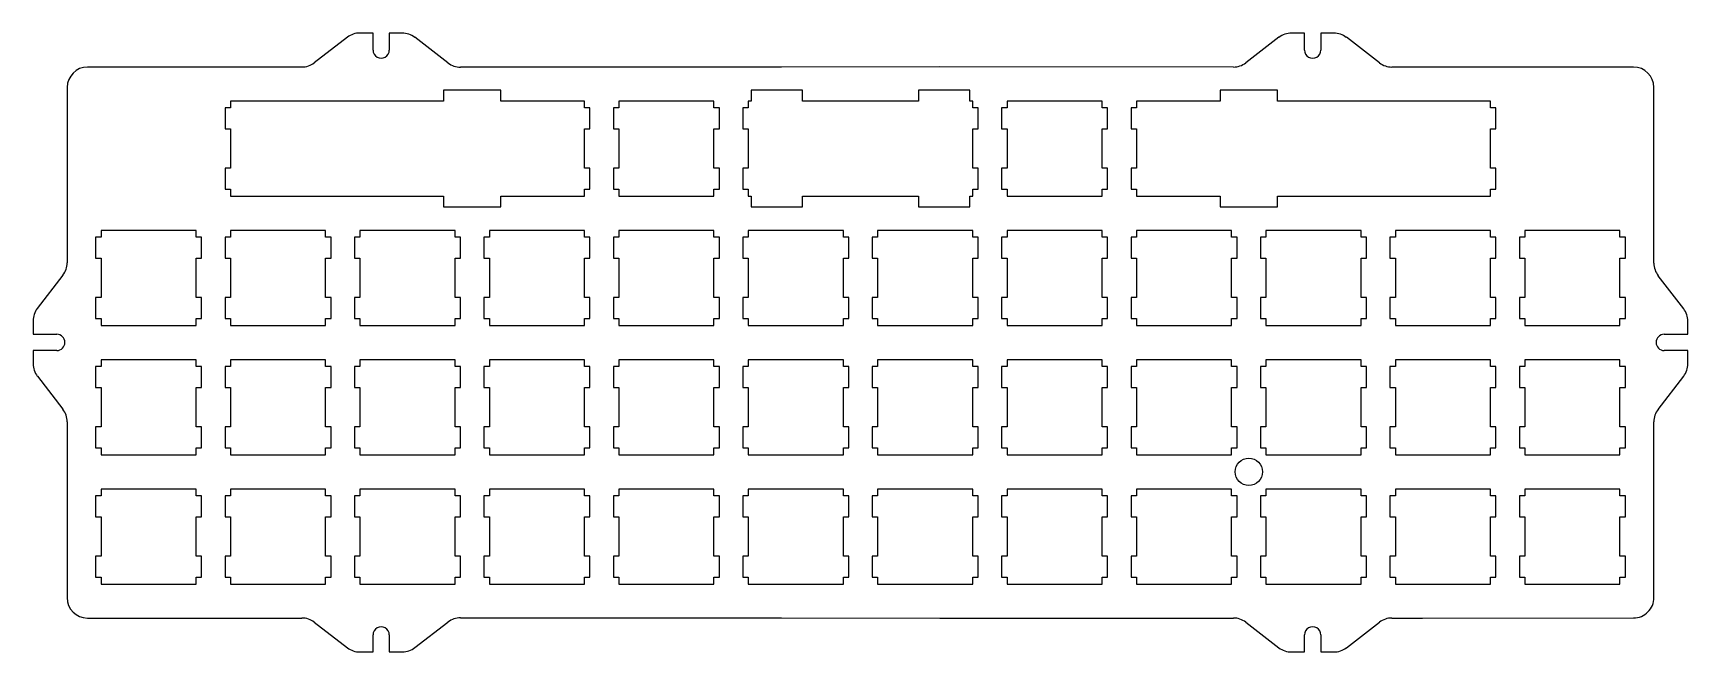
# Model space of a CAD drawing. Header units: millimetres. Extents: x 74 to 317, y -84 to 7.
import ezdxf

# ---------------------------------------------------------------- set-up
doc = ezdxf.new("R2010")
doc.units = ezdxf.units.MM
doc.layers.get('0').update_dxf_attribs({"linetype": 'CONTINUOUS'})

msp = doc.modelspace()

# ---------------------------------------------------------------- linework, layer by layer
for p, q in [((123.86, 7.39), (121.93, 7.39)), ((123.86, 4.89), (123.86, 7.39)), ((128.17, 7.39), (126.26, 7.39)), ((126.26, 7.39), (126.26, 4.89)), ((260.95, 7.4), (259.02, 7.39)), ((260.95, 4.9), (260.95, 7.4)), ((265.28, 7.39), (263.35, 7.4)), ((263.35, 7.4), (263.35, 4.9)), ((120.1, 6.77), (115.22, 3.01)), ((134.89, 3), (130, 6.77)), ((257.19, 6.77), (252.31, 3.02)), ((271.99, 3.02), (267.11, 6.77)), ((113.39, 2.39), (81.85, 2.39)), ((183.97, 2.39), (136.74, 2.38)), ((207.3, 2.4), (183.97, 2.39)), ((250.48, 2.39), (207.3, 2.4)), ((309.38, 2.39), (273.82, 2.39)), ((78.85, -0.61), (78.84, -26.43)), ((312.38, -26.51), (312.38, -0.61)), ((78.22, -28.25), (74.45, -33.17)), ((316.76, -33.22), (313, -28.34)), ((73.83, -35), (73.83, -36.97)), ((317.38, -36.97), (317.38, -35.05)), ((73.83, -36.97), (77.32, -36.97)), ((313.89, -36.97), (317.38, -36.97)), ((77.32, -39.37), (73.83, -39.37)), ((73.83, -39.37), (73.83, -41.31)), ((317.38, -39.37), (313.89, -39.37)), ((317.38, -41.31), (317.38, -39.37)), ((74.46, -43.14), (78.22, -48.02)), ((312.99, -48.03), (316.76, -43.14)), ((78.84, -49.85), (78.83, -75.76)), ((312.38, -74.85), (312.37, -49.86)), ((312.38, -75.75), (312.38, -74.85)), ((81.83, -78.76), (113.39, -78.76)), ((115.22, -79.37), (120.1, -83.13)), ((130.01, -83.12), (134.89, -79.36)), ((136.74, -78.74), (183.97, -78.75)), ((183.97, -78.75), (207.3, -78.76)), ((207.3, -78.76), (250.48, -78.76)), ((252.31, -79.38), (257.19, -83.13)), ((267.11, -83.13), (271.99, -79.38)), ((273.82, -78.76), (278.3, -78.76)), ((278.3, -78.76), (309.38, -78.75)), ((123.86, -83.76), (123.86, -81.26)), ((126.26, -81.26), (126.26, -83.76)), ((260.95, -83.76), (260.95, -81.26)), ((263.35, -81.26), (263.35, -83.76)), ((121.93, -83.75), (123.86, -83.76)), ((126.26, -83.76), (128.19, -83.75)), ((259.02, -83.76), (260.95, -83.76)), ((263.35, -83.76), (265.28, -83.76))]:
    msp.add_line(p, q)
for points in [[(155.78, -3.61), (154.98, -3.61), (154.98, -2.61), (142.66, -2.61), (142.66, -1.01), (134.25, -1.01), (134.25, -2.61), (121.64, -2.61), (102.88, -2.61), (102.88, -3.61), (102.08, -3.61), (102.08, -6.71), (102.88, -6.71), (102.88, -12.51), (102.08, -12.51), (102.08, -15.6), (102.88, -15.6), (102.88, -16.61), (121.93, -16.61), (134.25, -16.61), (134.25, -18.21), (142.66, -18.21), (142.66, -16.61), (154.98, -16.61), (154.98, -15.6), (155.78, -15.6), (155.78, -12.51), (154.98, -12.51), (154.98, -6.71), (155.78, -6.71)], [(179.08, -16.61), (179.5, -16.61), (179.5, -18.21), (187.08, -18.21), (187.08, -16.61), (188.61, -16.61), (202.61, -16.61), (204.13, -16.61), (204.13, -18.21), (211.71, -18.21), (211.71, -16.61), (212.13, -16.61), (212.13, -15.6), (212.93, -15.6), (212.93, -12.51), (212.13, -12.51), (212.13, -6.71), (212.93, -6.71), (212.93, -3.61), (212.13, -3.61), (212.13, -2.61), (211.71, -2.61), (211.71, -1.01), (204.13, -1.01), (204.13, -2.61), (187.08, -2.61), (187.08, -1.01), (179.5, -1.01), (179.5, -2.61), (179.08, -2.61), (179.08, -3.61), (178.28, -3.61), (178.28, -6.71), (179.08, -6.71), (179.08, -12.51), (178.28, -12.51), (178.28, -15.6), (179.08, -15.6)], [(269.28, -16.61), (288.33, -16.61), (288.33, -15.6), (289.13, -15.6), (289.13, -12.51), (288.33, -12.51), (288.33, -6.71), (289.13, -6.71), (289.13, -3.61), (288.33, -3.61), (288.33, -2.61), (283.57, -2.61), (269.28, -2.61), (256.96, -2.61), (256.96, -1.01), (248.55, -1.01), (248.55, -2.61), (236.23, -2.61), (236.23, -3.61), (235.43, -3.61), (235.43, -6.71), (236.23, -6.71), (236.23, -12.51), (235.43, -12.51), (235.43, -15.6), (236.23, -15.6), (236.23, -16.61), (248.55, -16.61), (248.55, -18.21), (256.96, -18.21), (256.96, -16.61)], [(174.83, -6.71), (174.83, -3.61), (174.03, -3.61), (174.03, -2.61), (160.03, -2.61), (160.03, -3.61), (159.23, -3.61), (159.23, -6.71), (160.03, -6.71), (160.03, -12.51), (159.23, -12.51), (159.23, -15.6), (160.03, -15.6), (160.03, -16.61), (174.03, -16.61), (174.03, -15.6), (174.83, -15.6), (174.83, -12.51), (174.03, -12.51), (174.03, -6.71)], [(231.98, -3.61), (231.18, -3.61), (231.18, -2.61), (217.18, -2.61), (217.18, -3.61), (216.38, -3.61), (216.38, -6.71), (217.18, -6.71), (217.18, -12.51), (216.38, -12.51), (216.38, -15.6), (217.18, -15.6), (217.18, -16.61), (231.18, -16.61), (231.18, -15.6), (231.98, -15.6), (231.98, -12.51), (231.18, -12.51), (231.18, -6.71), (231.98, -6.71)], [(98.63, -25.76), (98.63, -22.66), (97.83, -22.66), (97.83, -21.66), (83.83, -21.66), (83.83, -22.66), (83.03, -22.66), (83.03, -25.76), (83.83, -25.76), (83.83, -31.56), (83.03, -31.56), (83.03, -34.65), (83.83, -34.65), (83.83, -35.66), (97.83, -35.66), (97.83, -34.65), (98.63, -34.65), (98.63, -34.65), (98.63, -34.65), (98.63, -31.56), (97.83, -31.56), (97.83, -25.76)], [(102.08, -34.65), (102.88, -34.65), (102.88, -35.66), (116.88, -35.66), (116.88, -34.65), (117.68, -34.65), (117.68, -31.56), (116.88, -31.56), (116.88, -25.76), (117.68, -25.76), (117.68, -22.66), (116.88, -22.66), (116.88, -21.66), (102.88, -21.66), (102.88, -22.66), (102.08, -22.66), (102.08, -25.76), (102.88, -25.76), (102.88, -31.56), (102.08, -31.56)], [(121.13, -34.65), (121.93, -34.65), (121.93, -35.66), (135.93, -35.66), (135.93, -34.65), (136.73, -34.65), (136.73, -31.56), (135.93, -31.56), (135.93, -25.76), (136.73, -25.76), (136.73, -22.66), (135.93, -22.66), (135.93, -21.66), (121.93, -21.66), (121.93, -22.66), (121.13, -22.66), (121.13, -25.76), (121.93, -25.76), (121.93, -31.56), (121.13, -31.56)], [(155.78, -22.66), (154.98, -22.66), (154.98, -21.66), (140.98, -21.66), (140.98, -22.66), (140.18, -22.66), (140.18, -25.76), (140.98, -25.76), (140.98, -31.56), (140.18, -31.56), (140.18, -34.65), (140.98, -34.65), (140.98, -35.66), (154.98, -35.66), (154.98, -34.65), (155.78, -34.65), (155.78, -31.56), (154.98, -31.56), (154.98, -25.76), (155.78, -25.76)], [(174.83, -22.66), (174.03, -22.66), (174.03, -21.66), (160.03, -21.66), (160.03, -22.66), (159.23, -22.66), (159.23, -25.76), (160.03, -25.76), (160.03, -31.56), (159.23, -31.56), (159.23, -34.65), (160.03, -34.65), (160.03, -35.66), (174.03, -35.66), (174.03, -34.65), (174.83, -34.65), (174.83, -31.56), (174.03, -31.56), (174.03, -25.76), (174.83, -25.76)], [(193.88, -25.76), (193.88, -22.66), (193.08, -22.66), (193.08, -21.66), (179.08, -21.66), (179.08, -22.66), (178.28, -22.66), (178.28, -25.76), (179.08, -25.76), (179.08, -31.56), (178.28, -31.56), (178.28, -34.65), (179.08, -34.65), (179.08, -35.66), (193.08, -35.66), (193.08, -34.65), (193.88, -34.65), (193.88, -31.56), (193.08, -31.56), (193.08, -25.76)], [(212.13, -21.66), (198.13, -21.66), (198.13, -22.66), (197.33, -22.66), (197.33, -25.76), (198.13, -25.76), (198.13, -31.56), (197.33, -31.56), (197.33, -34.65), (198.13, -34.65), (198.13, -35.66), (212.13, -35.66), (212.13, -34.65), (212.93, -34.65), (212.93, -31.56), (212.13, -31.56), (212.13, -25.76), (212.93, -25.76), (212.93, -22.66), (212.13, -22.66)], [(217.18, -25.76), (217.18, -31.56), (216.38, -31.56), (216.38, -34.65), (217.18, -34.65), (217.18, -35.66), (231.18, -35.66), (231.18, -34.65), (231.98, -34.65), (231.98, -31.56), (231.18, -31.56), (231.18, -25.76), (231.98, -25.76), (231.98, -22.66), (231.18, -22.66), (231.18, -21.66), (217.18, -21.66), (217.18, -22.66), (216.38, -22.66), (216.38, -25.76)], [(250.23, -34.65), (251.03, -34.65), (251.03, -31.56), (250.23, -31.56), (250.23, -25.76), (251.03, -25.76), (251.03, -22.66), (250.23, -22.66), (250.23, -21.66), (236.23, -21.66), (236.23, -22.66), (235.43, -22.66), (235.43, -25.76), (236.23, -25.76), (236.23, -31.56), (235.43, -31.56), (235.43, -34.65), (236.23, -34.65), (236.23, -35.66), (250.23, -35.66)], [(255.28, -35.66), (269.28, -35.66), (269.28, -34.65), (270.08, -34.65), (270.08, -31.56), (269.28, -31.56), (269.28, -25.76), (270.08, -25.76), (270.08, -22.66), (269.28, -22.66), (269.28, -21.66), (255.28, -21.66), (255.28, -22.66), (254.48, -22.66), (254.48, -25.76), (255.28, -25.76), (255.28, -31.56), (254.48, -31.56), (254.48, -34.65), (255.28, -34.65)], [(273.53, -31.56), (273.53, -34.65), (274.33, -34.65), (274.33, -35.66), (288.33, -35.66), (288.33, -34.65), (289.13, -34.65), (289.13, -31.56), (288.33, -31.56), (288.33, -25.76), (289.13, -25.76), (289.13, -22.66), (288.33, -22.66), (288.33, -21.66), (274.33, -21.66), (274.33, -22.66), (273.53, -22.66), (273.53, -25.76), (274.33, -25.76), (274.33, -31.56)], [(292.58, -31.56), (292.58, -34.65), (293.38, -34.65), (293.38, -35.66), (307.38, -35.66), (307.38, -34.66), (308.18, -34.66), (308.18, -31.56), (307.38, -31.56), (307.38, -25.76), (308.18, -25.76), (308.18, -22.66), (307.38, -22.66), (307.38, -21.66), (293.38, -21.66), (293.38, -22.66), (292.58, -22.66), (292.58, -25.76), (293.38, -25.76), (293.38, -31.56)], [(83.83, -50.61), (83.03, -50.61), (83.03, -53.7), (83.83, -53.7), (83.83, -54.71), (97.83, -54.71), (97.83, -53.7), (98.63, -53.7), (98.63, -50.61), (97.83, -50.61), (97.83, -44.81), (98.63, -44.81), (98.63, -41.71), (97.83, -41.71), (97.83, -40.71), (83.83, -40.71), (83.83, -41.71), (83.03, -41.71), (83.03, -44.81), (83.83, -44.81)], [(102.88, -40.71), (102.88, -41.71), (102.08, -41.71), (102.08, -44.81), (102.88, -44.81), (102.88, -50.61), (102.08, -50.61), (102.08, -53.7), (102.88, -53.7), (102.88, -54.71), (116.88, -54.71), (116.88, -53.7), (117.68, -53.7), (117.68, -50.61), (116.88, -50.61), (116.88, -44.81), (117.68, -44.81), (117.68, -41.71), (116.88, -41.71), (116.88, -40.71)], [(121.93, -40.71), (121.93, -41.71), (121.13, -41.71), (121.13, -44.81), (121.93, -44.81), (121.93, -50.61), (121.13, -50.61), (121.13, -53.7), (121.93, -53.7), (121.93, -54.71), (135.93, -54.71), (135.93, -53.7), (136.73, -53.7), (136.73, -50.61), (135.93, -50.61), (135.93, -44.81), (136.73, -44.81), (136.73, -41.71), (135.93, -41.71), (135.93, -40.71)], [(140.98, -40.71), (140.98, -41.71), (140.18, -41.71), (140.18, -44.81), (140.98, -44.81), (140.98, -50.61), (140.18, -50.61), (140.18, -53.7), (140.98, -53.7), (140.98, -54.71), (154.98, -54.71), (154.98, -53.7), (155.78, -53.7), (155.78, -50.61), (154.98, -50.61), (154.98, -44.81), (155.78, -44.81), (155.78, -41.71), (154.98, -41.71), (154.98, -40.71)], [(160.03, -54.71), (174.03, -54.71), (174.03, -53.7), (174.83, -53.7), (174.83, -50.61), (174.03, -50.61), (174.03, -44.81), (174.83, -44.81), (174.83, -41.71), (174.03, -41.71), (174.03, -40.71), (160.03, -40.71), (160.03, -41.71), (159.23, -41.71), (159.23, -44.81), (160.03, -44.81), (160.03, -50.61), (159.23, -50.61), (159.23, -53.7), (160.03, -53.7)], [(193.88, -44.81), (193.88, -41.71), (193.08, -41.71), (193.08, -40.71), (179.08, -40.71), (179.08, -41.71), (178.28, -41.71), (178.28, -44.81), (179.08, -44.81), (179.08, -50.61), (178.28, -50.61), (178.28, -53.7), (179.08, -53.7), (179.08, -54.71), (193.08, -54.71), (193.08, -53.7), (193.88, -53.7), (193.88, -50.61), (193.08, -50.61), (193.08, -44.81)], [(212.13, -54.71), (212.13, -53.7), (212.93, -53.7), (212.93, -50.61), (212.13, -50.61), (212.13, -44.81), (212.93, -44.81), (212.93, -41.71), (212.13, -41.71), (212.13, -40.71), (198.13, -40.71), (198.13, -41.71), (197.33, -41.71), (197.33, -44.81), (198.13, -44.81), (198.13, -50.61), (197.33, -50.61), (197.33, -53.7), (198.13, -53.7), (198.13, -54.71)], [(231.18, -54.71), (231.18, -53.7), (231.98, -53.7), (231.98, -50.61), (231.18, -50.61), (231.18, -44.81), (231.98, -44.81), (231.98, -41.71), (231.18, -41.71), (231.18, -40.71), (217.18, -40.71), (217.18, -41.71), (216.38, -41.71), (216.38, -44.81), (217.18, -44.81), (217.18, -50.61), (216.38, -50.61), (216.38, -53.7), (217.18, -53.7), (217.18, -54.71)], [(250.23, -53.7), (251.03, -53.7), (251.03, -50.61), (250.23, -50.61), (250.23, -44.81), (251.03, -44.81), (251.03, -41.71), (250.23, -41.71), (250.23, -40.71), (236.23, -40.71), (236.23, -41.71), (235.43, -41.71), (235.43, -44.81), (236.23, -44.81), (236.23, -50.61), (235.43, -50.61), (235.43, -53.7), (236.23, -53.7), (236.23, -54.71), (250.23, -54.71)], [(269.28, -40.71), (255.28, -40.71), (255.28, -41.71), (254.48, -41.71), (254.48, -44.81), (255.28, -44.81), (255.28, -50.61), (254.48, -50.61), (254.48, -53.7), (255.28, -53.7), (255.28, -54.71), (269.28, -54.71), (269.28, -53.7), (270.08, -53.7), (270.08, -50.61), (269.28, -50.61), (269.28, -44.81), (270.08, -44.81), (270.08, -41.71), (269.28, -41.71)], [(273.53, -41.71), (273.53, -44.81), (274.33, -44.81), (274.33, -50.61), (273.53, -50.61), (273.53, -53.7), (274.33, -53.7), (274.33, -54.71), (288.33, -54.71), (288.33, -53.7), (289.13, -53.7), (289.13, -50.61), (288.33, -50.61), (288.33, -44.81), (289.13, -44.81), (289.13, -41.71), (288.33, -41.71), (288.33, -40.71), (274.33, -40.71), (274.33, -41.71)], [(308.18, -41.71), (307.38, -41.71), (307.38, -40.71), (293.38, -40.71), (293.38, -41.71), (292.58, -41.71), (292.58, -44.81), (293.38, -44.81), (293.38, -50.61), (292.58, -50.61), (292.58, -53.7), (293.38, -53.7), (293.38, -54.71), (307.38, -54.71), (307.38, -53.71), (308.18, -53.71), (308.18, -50.61), (307.38, -50.61), (307.38, -44.81), (308.18, -44.81)], [(83.03, -69.66), (83.03, -72.75), (83.83, -72.75), (83.83, -73.76), (97.83, -73.76), (97.83, -72.75), (98.63, -72.75), (98.63, -69.66), (97.83, -69.66), (97.83, -63.86), (98.63, -63.86), (98.63, -60.76), (97.83, -60.76), (97.83, -59.76), (83.83, -59.76), (83.83, -60.76), (83.03, -60.76), (83.03, -63.86), (83.83, -63.86), (83.83, -69.66)], [(116.88, -59.76), (102.88, -59.76), (102.88, -60.76), (102.08, -60.76), (102.08, -63.86), (102.88, -63.86), (102.88, -69.66), (102.08, -69.66), (102.08, -72.75), (102.88, -72.75), (102.88, -73.76), (116.88, -73.76), (116.88, -72.75), (117.68, -72.75), (117.68, -69.66), (116.88, -69.66), (116.88, -63.86), (117.68, -63.86), (117.68, -60.76), (116.88, -60.76)], [(136.73, -72.75), (136.73, -69.66), (135.93, -69.66), (135.93, -63.86), (136.73, -63.86), (136.73, -60.76), (135.93, -60.76), (135.93, -59.76), (121.93, -59.76), (121.93, -60.76), (121.13, -60.76), (121.13, -63.86), (121.93, -63.86), (121.93, -69.66), (121.13, -69.66), (121.13, -72.75), (121.93, -72.75), (121.93, -73.76), (135.93, -73.76), (135.93, -72.75)], [(154.98, -72.75), (155.78, -72.75), (155.78, -69.66), (154.98, -69.66), (154.98, -63.86), (155.78, -63.86), (155.78, -60.76), (154.98, -60.76), (154.98, -59.76), (140.98, -59.76), (140.98, -60.76), (140.18, -60.76), (140.18, -63.86), (140.98, -63.86), (140.98, -69.66), (140.18, -69.66), (140.18, -72.75), (140.98, -72.75), (140.98, -73.76), (154.98, -73.76)], [(174.83, -69.66), (174.03, -69.66), (174.03, -63.86), (174.83, -63.86), (174.83, -60.76), (174.03, -60.76), (174.03, -59.76), (160.03, -59.76), (160.03, -60.76), (159.23, -60.76), (159.23, -63.86), (160.03, -63.86), (160.03, -69.66), (159.23, -69.66), (159.23, -72.75), (160.03, -72.75), (160.03, -73.76), (174.03, -73.76), (174.03, -72.75), (174.83, -72.75)], [(179.08, -73.76), (193.08, -73.76), (193.08, -72.75), (193.88, -72.75), (193.88, -69.66), (193.08, -69.66), (193.08, -63.86), (193.88, -63.86), (193.88, -60.76), (193.08, -60.76), (193.08, -59.76), (179.08, -59.76), (179.08, -60.76), (178.28, -60.76), (178.28, -63.86), (179.08, -63.86), (179.08, -69.66), (178.28, -69.66), (178.28, -72.75), (179.08, -72.75)], [(198.13, -63.86), (198.13, -69.66), (197.33, -69.66), (197.33, -72.75), (198.13, -72.75), (198.13, -73.76), (212.13, -73.76), (212.13, -72.75), (212.93, -72.75), (212.93, -69.66), (212.13, -69.66), (212.13, -63.86), (212.93, -63.86), (212.93, -60.76), (212.13, -60.76), (212.13, -59.76), (198.13, -59.76), (198.13, -60.76), (197.33, -60.76), (197.33, -63.86)], [(231.98, -63.86), (231.98, -60.76), (231.18, -60.76), (231.18, -59.76), (217.18, -59.76), (217.18, -60.76), (216.38, -60.76), (216.38, -63.86), (217.18, -63.86), (217.18, -69.66), (216.38, -69.66), (216.38, -72.75), (217.18, -72.75), (217.18, -73.76), (231.18, -73.76), (231.18, -72.75), (231.98, -72.75), (231.98, -69.66), (231.18, -69.66), (231.18, -63.86)], [(236.23, -59.76), (236.23, -60.76), (235.43, -60.76), (235.43, -63.86), (236.23, -63.86), (236.23, -69.66), (235.43, -69.66), (235.43, -72.75), (236.23, -72.75), (236.23, -73.76), (250.23, -73.76), (250.23, -72.75), (251.03, -72.75), (251.03, -69.66), (250.23, -69.66), (250.23, -63.86), (251.03, -63.86), (251.03, -60.76), (250.23, -60.76), (250.23, -59.76)], [(269.28, -60.76), (269.28, -59.76), (255.28, -59.76), (255.28, -60.76), (254.48, -60.76), (254.48, -63.86), (255.28, -63.86), (255.28, -69.66), (254.48, -69.66), (254.48, -72.75), (255.28, -72.75), (255.28, -73.76), (269.28, -73.76), (269.28, -72.75), (270.08, -72.75), (270.08, -69.66), (269.28, -69.66), (269.28, -63.86), (270.08, -63.86), (270.08, -60.76)], [(288.33, -63.86), (289.13, -63.86), (289.13, -60.76), (288.33, -60.76), (288.33, -59.76), (274.33, -59.76), (274.33, -60.76), (273.53, -60.76), (273.53, -63.86), (274.33, -63.86), (274.33, -69.66), (273.53, -69.66), (273.53, -72.75), (274.33, -72.75), (274.33, -73.76), (288.33, -73.76), (288.33, -72.75), (289.13, -72.75), (289.13, -69.66), (288.33, -69.66)], [(307.38, -60.76), (307.38, -59.76), (293.38, -59.76), (293.38, -60.76), (292.58, -60.76), (292.58, -63.86), (293.38, -63.86), (293.38, -69.66), (292.58, -69.66), (292.58, -72.75), (293.38, -72.75), (293.38, -73.76), (307.38, -73.76), (307.38, -72.76), (308.18, -72.76), (308.18, -69.66), (307.38, -69.66), (307.38, -63.86), (308.18, -63.86), (308.18, -60.76)]]:
    msp.add_lwpolyline(points, close=True)
msp.add_circle((252.76, -57.23), 2)
for centre, radius, start, end in [((121.93, 4.4), 3, 89.9863, 127.6246), ((128.17, 4.39), 3, 52.4217, 90.0006), ((259.02, 4.39), 3, 89.9999, 127.5685), ((265.28, 4.39), 3, 52.4313, 90.0002), ((125.06, 4.89), 1.2, -179.9996, 0.0006), ((262.15, 4.9), 1.2, -179.9997, 0.0004), ((113.4, 5.39), 2.99, 269.8734, 307.5328), ((136.74, 5.42), 3.04, 232.5847, 270.0141), ((250.48, 5.39), 3, 269.9997, 307.5685), ((273.82, 5.39), 3, 232.4313, 269.9999), ((81.85, -0.61), 3, 90.0092, 180.008), ((309.38, -0.61), 3, -0.0001, 89.9989), ((75.84, -26.43), 3, 322.5345, 359.9894), ((315.38, -26.51), 3, 179.9999, 217.5687), ((76.83, -35), 3, 142.4639, 180.0325), ((314.38, -35.05), 3, 0, 37.5686), ((77.32, -38.17), 1.2, -89.9999, 89.9991), ((313.89, -38.17), 1.2, 90.001, 270), ((76.83, -41.31), 3, 180.0037, 217.5723), ((314.38, -41.31), 3, -37.5686, 0), ((75.84, -49.85), 3, -0.0116, 37.5726), ((315.37, -49.86), 3, 142.4314, 179.9972), ((81.83, -75.76), 3, 180.0005, 269.9999), ((309.38, -75.75), 3, -89.999, 0.0194), ((113.4, -81.75), 2.99, 52.4677, 90.1271), ((125.06, -81.26), 1.2, -0.0001, 180), ((136.74, -81.78), 3.04, 89.9864, 127.4157), ((250.48, -81.76), 3, 52.4314, 89.9997), ((262.15, -81.26), 1.2, 0, 180.0001), ((273.82, -81.76), 3, 90.0022, 127.5714), ((121.93, -80.76), 3, 232.3759, 270.0142), ((128.18, -80.76), 2.99, 270.1571, 307.8126), ((259.02, -80.76), 3, 232.4314, 270), ((265.28, -80.76), 3, 270, 307.5686)]:
    msp.add_arc(centre, radius, start, end)

doc.saveas('drawing.dxf')
